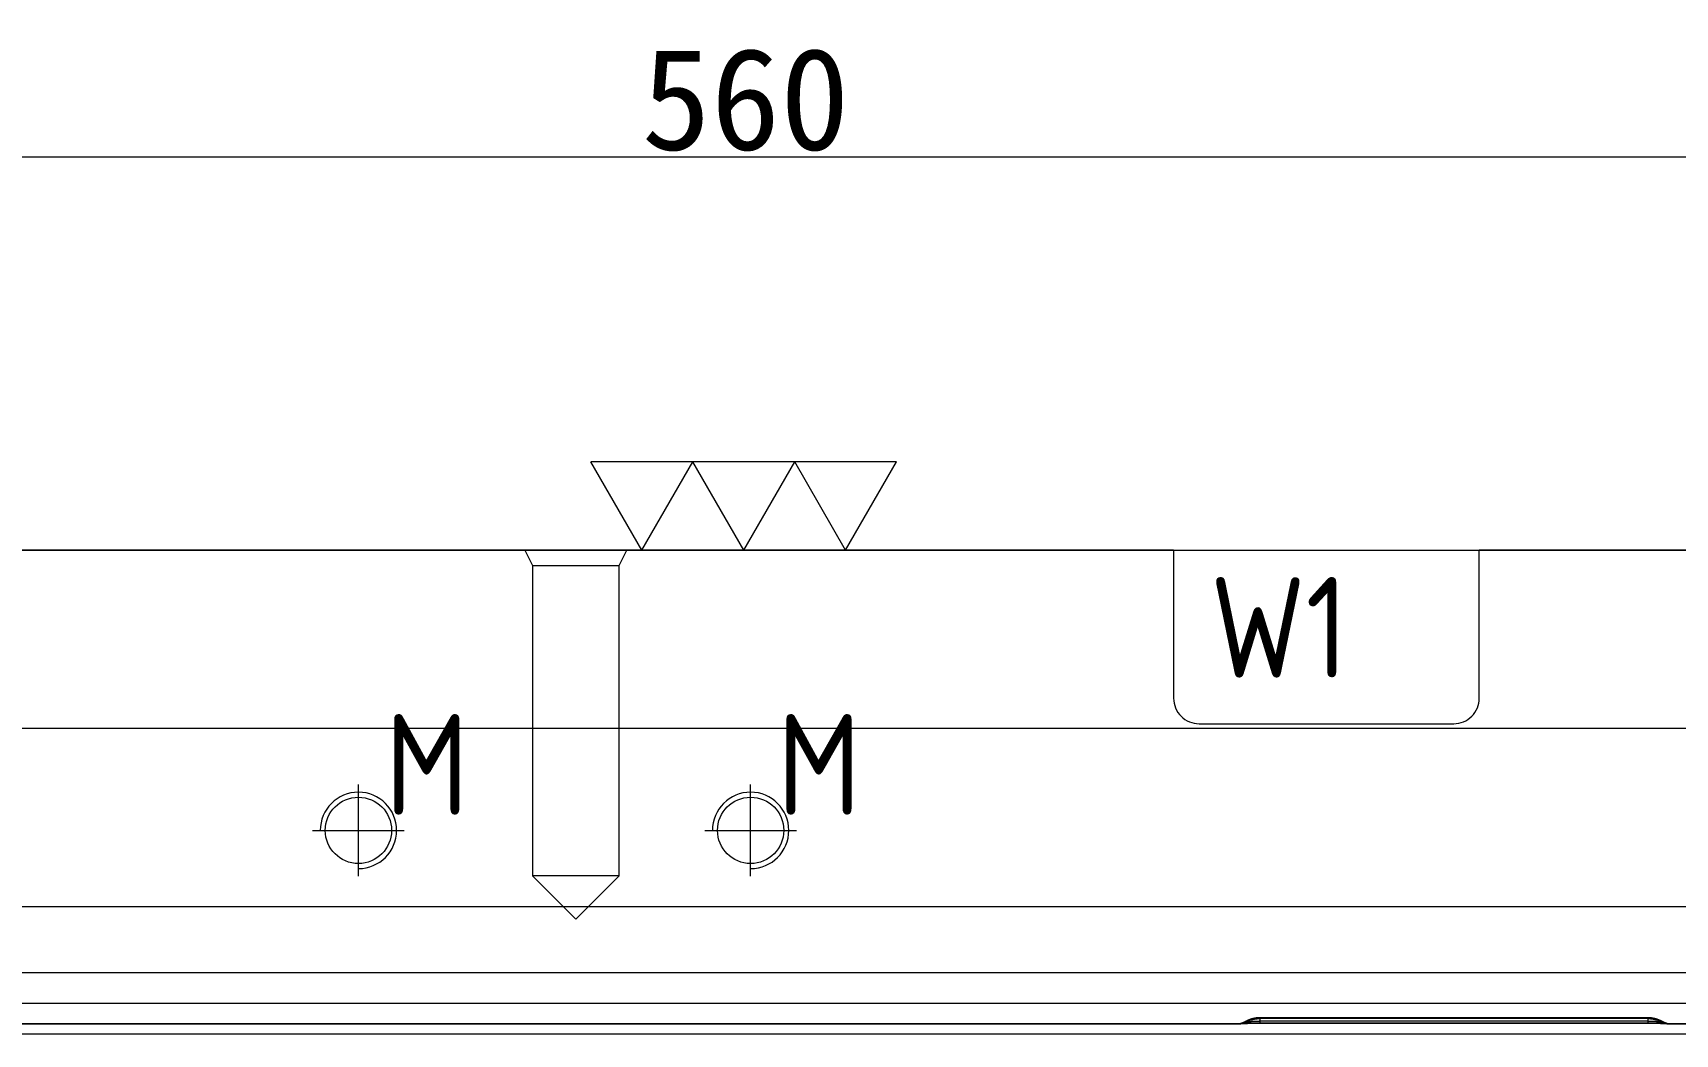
# Model space of a CAD drawing. Header units: millimetres. Extents: x 17443 to 18207, y 60521 to 60973.
# Drawn here: x 17696.7 to 17825.6, y 60863.7 to 60942.3 of the extents above; entities that cross this region are included whole.
import ezdxf

# ---------------------------------------------------------------- set-up
doc = ezdxf.new("R2010")
doc.units = ezdxf.units.MM
doc.linetypes.add('CENTER', pattern=[0])
doc.linetypes.add('DASHED', pattern=[0])
doc.layers.add('dim', color=4, linetype='Continuous')
doc.layers.add('PUNCH', color=2, linetype='Continuous')
doc.styles.add('_PUG_ERP', font='txt')
doc.styles.add('gbenor', font='gbenor.shx', dxfattribs={"bigfont": 'gbcbig'})
doc.dimstyles.new('_PUG_ERP', dxfattribs={"dimtxt": 8, "dimasz": 1.5, "dimexe": 0.5, "dimexo": 0.5, "dimgap": 0.5, "dimtad": 1, "dimtxsty": '_PUG_ERP', "dimblk": 'CLOSEDBLANK', "dimcen": 0, "dimclrd": 4, "dimclre": 4, "dimclrt": 3, "dimazin": 3, "dimtfac": 1, "dimtmove": 0, "dimatfit": 3, "dimldrblk": 'CLOSEDBLANK', "dimlwd": 9, "dimlwe": 9})

# ---------------------------------------------------------------- blocks, each defined once
blk = doc.blocks.new('*D1266')
at = {"layer": 'Defpoints', "color": 0}
for p in [(17472.64, 60932.53), (17472.64, 60901.66), (18032.64, 60901.66)]:
    blk.add_point(p, dxfattribs=at)
at = {"layer": 'dim', "color": 4, "lineweight": 9}
for p, q in [((17472.64, 60902.16), (17472.64, 60933.03)), ((18031.14, 60932.53), (17474.14, 60932.53)), ((18032.64, 60902.16), (18032.64, 60933.03))]:
    blk.add_line(p, q, dxfattribs=at)
at = {"layer": 'dim', "color": 3, "lineweight": 18, "insert": (17752.64, 60937.03), "char_height": 8, "attachment_point": 5, "style": '_PUG_ERP'}
blk.add_mtext('560', dxfattribs=at)
blk = doc.blocks.new('_ClosedBlank')

msp = doc.modelspace()

# ---------------------------------------------------------------- linework, layer by layer
at = {"layer": 'dim', "color": 20, "linetype": 'Continuous', "lineweight": 18}
for p, q in [((17744.5, 60901.66), (17740.5, 60908.588)), ((17764.5, 60908.588), (17740.5, 60908.588)), ((17744.5, 60901.66), (17748.5, 60908.588)), ((17752.5, 60901.66), (17748.5, 60908.588)), ((17752.5, 60901.66), (17756.5, 60908.588)), ((17760.5, 60901.66), (17756.5, 60908.588)), ((17760.5, 60901.66), (17764.5, 60908.588))]:
    msp.add_line(p, q, dxfattribs=at)
at = {"layer": 'dim', "color": 252, "lineweight": 18}
msp.add_lwpolyline([(17472.641, 60863.66), (17472.641, 60901.66), (18032.641, 60901.66), (18032.641, 60863.66)], close=True, dxfattribs=at)
at = {"layer": 'PUNCH', "color": 151, "linetype": 'Continuous', "lineweight": 18}
for p, q in [((17786.26, 60901.66), (17510.26, 60901.66)), ((17977.26, 60901.66), (17810.26, 60901.66)), ((17477.641, 60866.098), (18027.36, 60866.098)), ((17611.013, 60864.479), (17791.516, 60864.479)), ((17791.514, 60864.479), (17791.518, 60864.479)), ((17793.036, 60864.523), (17823.504, 60864.523)), ((17825, 60864.482), (17825, 60864.482)), ((17825.022, 60864.479), (17825.025, 60864.479)), ((17825.023, 60864.479), (17992.293, 60864.479))]:
    msp.add_line(p, q, dxfattribs=at)
at = {"layer": 'PUNCH', "color": 5, "linetype": 'DASHED', "lineweight": 13, "ltscale": 0.518009}
for p, q in [((17735.31, 60901.66), (17735.907, 60900.466)), ((17742.713, 60900.466), (17743.31, 60901.66)), ((17735.907, 60900.466), (17735.907, 60876.08)), ((17735.907, 60900.466), (17739.31, 60900.466)), ((17739.31, 60900.466), (17742.713, 60900.466)), ((17742.713, 60876.08), (17742.713, 60900.466)), ((17735.907, 60876.08), (17739.31, 60872.677)), ((17742.713, 60876.08), (17735.907, 60876.08)), ((17739.31, 60872.677), (17742.713, 60876.08))]:
    msp.add_line(p, q, dxfattribs=at)
at = {"layer": 'PUNCH', "color": 2, "linetype": 'DASHED', "lineweight": 13, "ltscale": 0.518009}
for p, q in [((18027.36, 60887.66), (17477.641, 60887.66)), ((18027.36, 60873.66), (17477.641, 60873.66))]:
    msp.add_line(p, q, dxfattribs=at)
at = {"layer": 'PUNCH', "color": 1, "linetype": 'CENTER', "lineweight": 18, "ltscale": 0.518009}
for p, q in [((17722.241, 60876.06), (17722.241, 60883.26)), ((17753.041, 60876.06), (17753.041, 60883.26)), ((17718.641, 60879.66), (17725.841, 60879.66)), ((17749.441, 60879.66), (17756.641, 60879.66))]:
    msp.add_line(p, q, dxfattribs=at)
at = {"layer": 'PUNCH', "color": 155, "linetype": 'DASHED', "lineweight": 13, "ltscale": 0.518009}
for p, q in [((18027.36, 60868.479), (17477.641, 60868.479)), ((17793.026, 60864.945), (17793.026, 60864.883)), ((17793.031, 60864.945), (17823.494, 60864.945)), ((17793.036, 60864.947), (17793.036, 60864.945)), ((17793.036, 60864.947), (17793.036, 60864.693)), ((17791.886, 60864.643), (17791.886, 60864.617)), ((17793.036, 60864.693), (17823.504, 60864.693)), ((17793.036, 60864.693), (17793.036, 60864.523)), ((17823.504, 60864.693), (17823.504, 60864.523)), ((17824.634, 60864.617), (17824.634, 60864.644))]:
    msp.add_line(p, q, dxfattribs=at)
at = {"layer": 'PUNCH', "color": 151, "linetype": 'DASHED', "lineweight": 13, "ltscale": 0.518009}
for p, q in [((17823.504, 60864.947), (17793.036, 60864.947)), ((17793.036, 60864.947), (17793.036, 60864.947)), ((17823.494, 60864.883), (17793.026, 60864.883))]:
    msp.add_line(p, q, dxfattribs=at)
at = {"layer": 'PUNCH', "color": 155, "linetype": 'Continuous', "lineweight": 18}
for p, q in [((17611.015, 60864.485), (17791.515, 60864.485)), ((17793.036, 60864.524), (17793.036, 60864.523)), ((17823.504, 60864.524), (17793.036, 60864.524)), ((17823.504, 60864.524), (17823.504, 60864.523)), ((17825.025, 60864.485), (17992.304, 60864.485))]:
    msp.add_line(p, q, dxfattribs=at)
at = {"layer": 'PUNCH', "color": 1, "lineweight": 18}
msp.add_lwpolyline([(17786.26, 60901.66), (17786.26, 60890.038, 0.4142136), (17788.26, 60888.038), (17808.26, 60888.038, 0.4142136), (17810.26, 60890.038), (17810.26, 60901.66)], format="xyb", dxfattribs=at)
at = {"layer": 'PUNCH', "color": 155, "linetype": 'DASHED', "lineweight": 13, "ltscale": 0.518009}
for points in [[(17791.892, 60864.641), (17791.912, 60864.652), (17791.933, 60864.664), (17791.954, 60864.675), (17791.975, 60864.686), (17791.997, 60864.697), (17792.018, 60864.708), (17792.039, 60864.718), (17792.061, 60864.729), (17792.083, 60864.739), (17792.104, 60864.748), (17792.126, 60864.758), (17792.148, 60864.767), (17792.17, 60864.776), (17792.192, 60864.785), (17792.215, 60864.794), (17792.237, 60864.802), (17792.259, 60864.81), (17792.282, 60864.818), (17792.304, 60864.826), (17792.327, 60864.833), (17792.35, 60864.84), (17792.373, 60864.847), (17792.396, 60864.854), (17792.418, 60864.861), (17792.441, 60864.867), (17792.465, 60864.873), (17792.488, 60864.879), (17792.511, 60864.884), (17792.534, 60864.89), (17792.557, 60864.895), (17792.581, 60864.9), (17792.604, 60864.904), (17792.628, 60864.909), (17792.651, 60864.913), (17792.675, 60864.917), (17792.698, 60864.92), (17792.722, 60864.924), (17792.745, 60864.927), (17792.769, 60864.93), (17792.793, 60864.932), (17792.817, 60864.935), (17792.84, 60864.937), (17792.864, 60864.939), (17792.888, 60864.94), (17792.912, 60864.942), (17792.936, 60864.943), (17792.959, 60864.944), (17792.983, 60864.944), (17793.007, 60864.945), (17793.031, 60864.945)], [(17823.494, 60864.945), (17823.518, 60864.945), (17823.542, 60864.945), (17823.566, 60864.944), (17823.59, 60864.943), (17823.614, 60864.942), (17823.637, 60864.941), (17823.661, 60864.939), (17823.685, 60864.937), (17823.709, 60864.935), (17823.733, 60864.933), (17823.757, 60864.93), (17823.78, 60864.927), (17823.804, 60864.924), (17823.828, 60864.921), (17823.851, 60864.917), (17823.875, 60864.913), (17823.899, 60864.909), (17823.922, 60864.905), (17823.946, 60864.9), (17823.969, 60864.896), (17823.993, 60864.89), (17824.016, 60864.885), (17824.039, 60864.88), (17824.063, 60864.874), (17824.086, 60864.868), (17824.109, 60864.862), (17824.132, 60864.855), (17824.154, 60864.848), (17824.177, 60864.842), (17824.2, 60864.834), (17824.222, 60864.827), (17824.245, 60864.819), (17824.267, 60864.812), (17824.289, 60864.804), (17824.312, 60864.795), (17824.334, 60864.787), (17824.356, 60864.778), (17824.378, 60864.769), (17824.4, 60864.76), (17824.421, 60864.75), (17824.443, 60864.741), (17824.465, 60864.731), (17824.486, 60864.721), (17824.508, 60864.71), (17824.529, 60864.7), (17824.55, 60864.689), (17824.571, 60864.678), (17824.592, 60864.667), (17824.613, 60864.655), (17824.634, 60864.644)], [(17791.541, 60864.495), (17791.549, 60864.497), (17791.556, 60864.499), (17791.564, 60864.501), (17791.572, 60864.503), (17791.58, 60864.505), (17791.587, 60864.507), (17791.595, 60864.509), (17791.603, 60864.511), (17791.611, 60864.513), (17791.618, 60864.515), (17791.626, 60864.517), (17791.634, 60864.519), (17791.642, 60864.522), (17791.649, 60864.524), (17791.657, 60864.526), (17791.665, 60864.528), (17791.672, 60864.531), (17791.68, 60864.533), (17791.687, 60864.536), (17791.695, 60864.538), (17791.703, 60864.54), (17791.71, 60864.543), (17791.718, 60864.545), (17791.725, 60864.548), (17791.733, 60864.55), (17791.74, 60864.553), (17791.748, 60864.556), (17791.755, 60864.558), (17791.763, 60864.561), (17791.77, 60864.563), (17791.778, 60864.566), (17791.785, 60864.569), (17791.793, 60864.572), (17791.8, 60864.574), (17791.808, 60864.577), (17791.815, 60864.58), (17791.823, 60864.583), (17791.83, 60864.586), (17791.837, 60864.589), (17791.845, 60864.592), (17791.852, 60864.595), (17791.86, 60864.598), (17791.867, 60864.601), (17791.874, 60864.604), (17791.882, 60864.607), (17791.889, 60864.61), (17791.896, 60864.613), (17791.903, 60864.616), (17791.911, 60864.619), (17791.918, 60864.623)], [(17791.918, 60864.623), (17791.931, 60864.625), (17791.945, 60864.627), (17791.96, 60864.629), (17791.975, 60864.631), (17791.991, 60864.633), (17792.008, 60864.635), (17792.025, 60864.637), (17792.042, 60864.639), (17792.061, 60864.641), (17792.079, 60864.643), (17792.099, 60864.645), (17792.118, 60864.647), (17792.138, 60864.649), (17792.159, 60864.651), (17792.18, 60864.653), (17792.201, 60864.655), (17792.222, 60864.657), (17792.244, 60864.659), (17792.266, 60864.661), (17792.289, 60864.663), (17792.312, 60864.664), (17792.335, 60864.666), (17792.358, 60864.668), (17792.382, 60864.67), (17792.405, 60864.671), (17792.429, 60864.673), (17792.454, 60864.674), (17792.478, 60864.676), (17792.502, 60864.677), (17792.527, 60864.679), (17792.551, 60864.68), (17792.576, 60864.681), (17792.601, 60864.682), (17792.625, 60864.683), (17792.65, 60864.685), (17792.676, 60864.686), (17792.701, 60864.686), (17792.726, 60864.687), (17792.751, 60864.688), (17792.777, 60864.689), (17792.802, 60864.69), (17792.828, 60864.69), (17792.854, 60864.691), (17792.88, 60864.691), (17792.906, 60864.692), (17792.932, 60864.692), (17792.958, 60864.692), (17792.984, 60864.692), (17793.01, 60864.693), (17793.036, 60864.693)], [(17823.504, 60864.693), (17823.528, 60864.692), (17823.552, 60864.692), (17823.577, 60864.692), (17823.601, 60864.692), (17823.625, 60864.692), (17823.649, 60864.691), (17823.673, 60864.691), (17823.697, 60864.69), (17823.721, 60864.69), (17823.745, 60864.689), (17823.769, 60864.688), (17823.792, 60864.687), (17823.816, 60864.687), (17823.84, 60864.686), (17823.863, 60864.685), (17823.887, 60864.684), (17823.91, 60864.683), (17823.934, 60864.682), (17823.957, 60864.68), (17823.98, 60864.679), (17824.004, 60864.678), (17824.027, 60864.677), (17824.05, 60864.675), (17824.073, 60864.674), (17824.096, 60864.672), (17824.118, 60864.671), (17824.141, 60864.669), (17824.163, 60864.668), (17824.185, 60864.666), (17824.207, 60864.664), (17824.229, 60864.662), (17824.25, 60864.661), (17824.272, 60864.659), (17824.293, 60864.657), (17824.313, 60864.655), (17824.334, 60864.653), (17824.354, 60864.651), (17824.374, 60864.649), (17824.394, 60864.647), (17824.413, 60864.645), (17824.432, 60864.643), (17824.451, 60864.641), (17824.469, 60864.638), (17824.487, 60864.636), (17824.505, 60864.634), (17824.522, 60864.631), (17824.539, 60864.628), (17824.555, 60864.626), (17824.572, 60864.623), (17824.589, 60864.619)], [(17824.618, 60864.625), (17824.625, 60864.62), (17824.632, 60864.615), (17824.639, 60864.611), (17824.646, 60864.606), (17824.653, 60864.602), (17824.66, 60864.597), (17824.667, 60864.593), (17824.674, 60864.589), (17824.682, 60864.585), (17824.689, 60864.581), (17824.696, 60864.577), (17824.703, 60864.573), (17824.711, 60864.569), (17824.718, 60864.565), (17824.726, 60864.561), (17824.733, 60864.558), (17824.74, 60864.554), (17824.748, 60864.551), (17824.755, 60864.547), (17824.763, 60864.544), (17824.771, 60864.541), (17824.778, 60864.537), (17824.786, 60864.534), (17824.793, 60864.531), (17824.801, 60864.528), (17824.809, 60864.526), (17824.817, 60864.523), (17824.824, 60864.52), (17824.832, 60864.517), (17824.84, 60864.515), (17824.848, 60864.513), (17824.856, 60864.51), (17824.864, 60864.508), (17824.871, 60864.506), (17824.879, 60864.504), (17824.887, 60864.501), (17824.895, 60864.5), (17824.903, 60864.498), (17824.911, 60864.496), (17824.919, 60864.494), (17824.927, 60864.493), (17824.935, 60864.491), (17824.943, 60864.49), (17824.951, 60864.488), (17824.959, 60864.487), (17824.967, 60864.486), (17824.976, 60864.484), (17824.984, 60864.483), (17824.992, 60864.482), (17825, 60864.482)], [(17824.999, 60864.495), (17824.991, 60864.497), (17824.983, 60864.499), (17824.974, 60864.501), (17824.966, 60864.503), (17824.958, 60864.505), (17824.95, 60864.507), (17824.942, 60864.509), (17824.934, 60864.512), (17824.926, 60864.514), (17824.918, 60864.516), (17824.91, 60864.518), (17824.902, 60864.52), (17824.895, 60864.523), (17824.887, 60864.525), (17824.879, 60864.527), (17824.871, 60864.53), (17824.863, 60864.532), (17824.855, 60864.534), (17824.848, 60864.537), (17824.84, 60864.539), (17824.832, 60864.542), (17824.825, 60864.544), (17824.817, 60864.547), (17824.809, 60864.549), (17824.802, 60864.552), (17824.794, 60864.555), (17824.787, 60864.557), (17824.779, 60864.56), (17824.771, 60864.563), (17824.764, 60864.565), (17824.757, 60864.568), (17824.749, 60864.571), (17824.742, 60864.574), (17824.734, 60864.576), (17824.727, 60864.579), (17824.72, 60864.582), (17824.712, 60864.585), (17824.705, 60864.588), (17824.698, 60864.59), (17824.691, 60864.593), (17824.684, 60864.596), (17824.676, 60864.599), (17824.669, 60864.602), (17824.662, 60864.605), (17824.655, 60864.608), (17824.648, 60864.611), (17824.641, 60864.614), (17824.634, 60864.617), (17824.627, 60864.62), (17824.62, 60864.623)]]:
    msp.add_lwpolyline(points, dxfattribs=at)
at = {"layer": 'PUNCH', "color": 151, "linetype": 'DASHED', "lineweight": 13, "ltscale": 0.518009}
for points in [[(17793.026, 60864.947), (17793.002, 60864.947), (17792.979, 60864.946), (17792.955, 60864.946), (17792.931, 60864.945), (17792.908, 60864.944), (17792.884, 60864.942), (17792.86, 60864.94), (17792.837, 60864.938), (17792.813, 60864.936), (17792.79, 60864.934), (17792.766, 60864.931), (17792.743, 60864.928), (17792.719, 60864.925), (17792.696, 60864.922), (17792.673, 60864.918), (17792.649, 60864.914), (17792.626, 60864.91), (17792.603, 60864.906), (17792.58, 60864.901), (17792.556, 60864.897), (17792.533, 60864.892), (17792.51, 60864.886), (17792.487, 60864.881), (17792.464, 60864.875), (17792.442, 60864.869), (17792.419, 60864.863), (17792.396, 60864.856), (17792.373, 60864.85), (17792.351, 60864.843), (17792.328, 60864.836), (17792.306, 60864.828), (17792.283, 60864.821), (17792.261, 60864.813), (17792.239, 60864.805), (17792.217, 60864.796), (17792.195, 60864.788), (17792.173, 60864.779), (17792.151, 60864.77), (17792.129, 60864.761), (17792.107, 60864.751), (17792.086, 60864.742), (17792.064, 60864.732), (17792.043, 60864.722), (17792.022, 60864.711), (17792, 60864.701), (17791.979, 60864.69), (17791.958, 60864.679), (17791.938, 60864.668), (17791.917, 60864.657), (17791.896, 60864.645)], [(17824.635, 60864.645), (17824.614, 60864.657), (17824.593, 60864.668), (17824.573, 60864.679), (17824.552, 60864.69), (17824.531, 60864.701), (17824.509, 60864.711), (17824.488, 60864.722), (17824.467, 60864.732), (17824.445, 60864.742), (17824.424, 60864.751), (17824.402, 60864.761), (17824.38, 60864.77), (17824.358, 60864.779), (17824.336, 60864.788), (17824.314, 60864.796), (17824.292, 60864.805), (17824.27, 60864.813), (17824.247, 60864.82), (17824.225, 60864.828), (17824.202, 60864.836), (17824.18, 60864.843), (17824.157, 60864.85), (17824.134, 60864.856), (17824.112, 60864.863), (17824.089, 60864.869), (17824.066, 60864.875), (17824.043, 60864.881), (17824.02, 60864.886), (17823.997, 60864.892), (17823.974, 60864.897), (17823.951, 60864.901), (17823.927, 60864.906), (17823.904, 60864.91), (17823.881, 60864.914), (17823.857, 60864.918), (17823.834, 60864.922), (17823.811, 60864.925), (17823.787, 60864.928), (17823.764, 60864.931), (17823.74, 60864.934), (17823.716, 60864.936), (17823.693, 60864.939), (17823.669, 60864.94), (17823.646, 60864.942), (17823.622, 60864.944), (17823.598, 60864.945), (17823.575, 60864.946), (17823.551, 60864.946), (17823.527, 60864.947), (17823.504, 60864.947)], [(17823.504, 60864.947), (17823.504, 60864.947), (17823.504, 60864.947), (17823.504, 60864.946), (17823.504, 60864.945), (17823.504, 60864.944), (17823.504, 60864.943), (17823.504, 60864.942), (17823.504, 60864.94), (17823.504, 60864.939), (17823.504, 60864.937), (17823.504, 60864.934), (17823.504, 60864.932), (17823.504, 60864.929), (17823.504, 60864.927), (17823.504, 60864.923), (17823.504, 60864.92), (17823.504, 60864.917), (17823.504, 60864.913), (17823.504, 60864.909), (17823.504, 60864.905), (17823.504, 60864.901), (17823.504, 60864.897), (17823.504, 60864.892), (17823.504, 60864.887), (17823.504, 60864.882), (17823.504, 60864.877), (17823.504, 60864.871), (17823.504, 60864.866), (17823.504, 60864.86), (17823.504, 60864.854), (17823.504, 60864.847), (17823.504, 60864.841), (17823.504, 60864.834), (17823.504, 60864.827), (17823.504, 60864.82), (17823.504, 60864.813), (17823.504, 60864.806), (17823.504, 60864.798), (17823.504, 60864.79), (17823.504, 60864.782), (17823.504, 60864.774), (17823.504, 60864.766), (17823.504, 60864.757), (17823.504, 60864.749), (17823.504, 60864.74), (17823.504, 60864.731), (17823.504, 60864.721), (17823.504, 60864.712), (17823.504, 60864.702), (17823.504, 60864.693)], [(17791.518, 60864.479), (17791.518, 60864.479), (17791.518, 60864.479), (17791.519, 60864.479), (17791.519, 60864.48), (17791.52, 60864.48), (17791.52, 60864.48), (17791.52, 60864.48), (17791.521, 60864.48), (17791.521, 60864.48), (17791.522, 60864.48), (17791.522, 60864.48), (17791.522, 60864.481), (17791.523, 60864.481), (17791.523, 60864.481), (17791.524, 60864.481), (17791.524, 60864.481), (17791.525, 60864.482), (17791.525, 60864.482), (17791.526, 60864.482), (17791.526, 60864.482), (17791.526, 60864.483), (17791.527, 60864.483), (17791.527, 60864.483), (17791.528, 60864.484), (17791.528, 60864.484), (17791.529, 60864.484), (17791.529, 60864.484), (17791.53, 60864.485), (17791.53, 60864.485), (17791.531, 60864.486), (17791.531, 60864.486), (17791.532, 60864.486), (17791.532, 60864.487), (17791.533, 60864.487), (17791.533, 60864.488), (17791.534, 60864.488), (17791.534, 60864.489), (17791.535, 60864.489), (17791.535, 60864.489), (17791.536, 60864.49), (17791.536, 60864.49), (17791.537, 60864.491), (17791.537, 60864.491), (17791.538, 60864.492), (17791.538, 60864.493), (17791.539, 60864.493), (17791.539, 60864.494), (17791.54, 60864.494), (17791.54, 60864.495), (17791.541, 60864.495)], [(17791.541, 60864.495), (17791.541, 60864.496), (17791.541, 60864.496), (17791.542, 60864.496), (17791.542, 60864.497), (17791.543, 60864.497), (17791.543, 60864.497), (17791.544, 60864.498), (17791.544, 60864.498), (17791.545, 60864.499), (17791.546, 60864.499), (17791.547, 60864.499), (17791.547, 60864.5), (17791.548, 60864.5), (17791.549, 60864.5), (17791.55, 60864.501), (17791.551, 60864.501), (17791.552, 60864.501), (17791.553, 60864.502), (17791.554, 60864.502), (17791.555, 60864.503), (17791.556, 60864.503), (17791.557, 60864.503), (17791.559, 60864.504), (17791.56, 60864.504), (17791.561, 60864.504), (17791.562, 60864.505), (17791.564, 60864.505), (17791.565, 60864.506), (17791.566, 60864.506), (17791.568, 60864.506), (17791.569, 60864.507), (17791.571, 60864.507), (17791.572, 60864.508), (17791.574, 60864.508), (17791.575, 60864.508), (17791.577, 60864.509), (17791.578, 60864.509), (17791.58, 60864.51), (17791.581, 60864.51), (17791.583, 60864.51), (17791.585, 60864.511), (17791.586, 60864.511), (17791.588, 60864.512), (17791.59, 60864.512), (17791.592, 60864.513), (17791.593, 60864.513), (17791.595, 60864.513), (17791.597, 60864.514), (17791.599, 60864.514), (17791.601, 60864.515)], [(17791.896, 60864.645), (17791.89, 60864.642), (17791.884, 60864.638), (17791.877, 60864.635), (17791.871, 60864.631), (17791.865, 60864.628), (17791.859, 60864.624), (17791.852, 60864.621), (17791.846, 60864.618), (17791.839, 60864.614), (17791.833, 60864.611), (17791.827, 60864.608), (17791.82, 60864.605), (17791.814, 60864.601), (17791.807, 60864.598), (17791.801, 60864.595), (17791.794, 60864.592), (17791.788, 60864.589), (17791.781, 60864.586), (17791.775, 60864.583), (17791.768, 60864.58), (17791.762, 60864.577), (17791.755, 60864.574), (17791.749, 60864.571), (17791.742, 60864.568), (17791.735, 60864.566), (17791.729, 60864.563), (17791.722, 60864.56), (17791.715, 60864.557), (17791.709, 60864.555), (17791.702, 60864.552), (17791.695, 60864.549), (17791.689, 60864.547), (17791.682, 60864.544), (17791.675, 60864.542), (17791.668, 60864.539), (17791.662, 60864.537), (17791.655, 60864.534), (17791.648, 60864.532), (17791.641, 60864.53), (17791.635, 60864.527), (17791.628, 60864.525), (17791.621, 60864.523), (17791.614, 60864.521), (17791.607, 60864.518), (17791.6, 60864.516), (17791.594, 60864.514), (17791.587, 60864.512), (17791.58, 60864.51), (17791.573, 60864.508), (17791.566, 60864.506)], [(17791.886, 60864.617), (17791.88, 60864.614), (17791.874, 60864.611), (17791.868, 60864.609), (17791.863, 60864.606), (17791.857, 60864.604), (17791.851, 60864.601), (17791.846, 60864.599), (17791.84, 60864.596), (17791.834, 60864.594), (17791.828, 60864.591), (17791.823, 60864.589), (17791.817, 60864.586), (17791.811, 60864.584), (17791.805, 60864.582), (17791.8, 60864.579), (17791.794, 60864.577), (17791.788, 60864.575), (17791.782, 60864.573), (17791.776, 60864.57), (17791.771, 60864.568), (17791.765, 60864.566), (17791.759, 60864.564), (17791.753, 60864.562), (17791.747, 60864.56), (17791.741, 60864.558), (17791.736, 60864.556), (17791.73, 60864.554), (17791.724, 60864.552), (17791.718, 60864.55), (17791.712, 60864.548), (17791.706, 60864.546), (17791.7, 60864.544), (17791.694, 60864.542), (17791.689, 60864.54), (17791.683, 60864.539), (17791.677, 60864.537), (17791.671, 60864.535), (17791.665, 60864.534), (17791.659, 60864.532), (17791.653, 60864.53), (17791.647, 60864.529), (17791.641, 60864.527), (17791.635, 60864.525), (17791.629, 60864.524), (17791.623, 60864.522), (17791.617, 60864.521), (17791.611, 60864.519), (17791.605, 60864.518), (17791.599, 60864.517), (17791.593, 60864.515)], [(17791.886, 60864.617), (17791.9, 60864.624), (17791.914, 60864.63), (17791.929, 60864.637), (17791.944, 60864.644), (17791.959, 60864.651), (17791.975, 60864.658), (17791.991, 60864.665), (17792.008, 60864.672), (17792.025, 60864.679), (17792.042, 60864.687), (17792.06, 60864.694), (17792.078, 60864.701), (17792.097, 60864.708), (17792.116, 60864.716), (17792.136, 60864.723), (17792.156, 60864.73), (17792.176, 60864.737), (17792.197, 60864.745), (17792.218, 60864.752), (17792.24, 60864.759), (17792.261, 60864.766), (17792.283, 60864.772), (17792.306, 60864.779), (17792.329, 60864.786), (17792.352, 60864.792), (17792.376, 60864.798), (17792.4, 60864.805), (17792.424, 60864.811), (17792.449, 60864.816), (17792.474, 60864.822), (17792.499, 60864.828), (17792.525, 60864.833), (17792.552, 60864.838), (17792.578, 60864.843), (17792.605, 60864.848), (17792.632, 60864.852), (17792.659, 60864.856), (17792.686, 60864.86), (17792.713, 60864.863), (17792.741, 60864.867), (17792.768, 60864.87), (17792.796, 60864.872), (17792.824, 60864.875), (17792.853, 60864.877), (17792.881, 60864.879), (17792.91, 60864.88), (17792.939, 60864.881), (17792.968, 60864.882), (17792.997, 60864.882), (17793.026, 60864.883)], [(17823.494, 60864.883), (17823.523, 60864.882), (17823.552, 60864.882), (17823.58, 60864.881), (17823.609, 60864.88), (17823.637, 60864.879), (17823.666, 60864.877), (17823.694, 60864.875), (17823.722, 60864.872), (17823.75, 60864.87), (17823.778, 60864.867), (17823.805, 60864.864), (17823.833, 60864.86), (17823.86, 60864.856), (17823.887, 60864.852), (17823.914, 60864.848), (17823.941, 60864.843), (17823.968, 60864.838), (17823.994, 60864.833), (17824.019, 60864.828), (17824.045, 60864.822), (17824.07, 60864.817), (17824.094, 60864.811), (17824.119, 60864.805), (17824.143, 60864.799), (17824.166, 60864.792), (17824.19, 60864.786), (17824.213, 60864.779), (17824.235, 60864.773), (17824.258, 60864.766), (17824.28, 60864.759), (17824.301, 60864.752), (17824.322, 60864.745), (17824.343, 60864.737), (17824.363, 60864.73), (17824.383, 60864.723), (17824.403, 60864.716), (17824.422, 60864.709), (17824.44, 60864.701), (17824.459, 60864.694), (17824.477, 60864.687), (17824.494, 60864.68), (17824.511, 60864.672), (17824.528, 60864.665), (17824.544, 60864.658), (17824.56, 60864.651), (17824.576, 60864.644), (17824.591, 60864.637), (17824.606, 60864.63), (17824.62, 60864.624), (17824.634, 60864.617)], [(17824.589, 60864.619), (17824.59, 60864.619), (17824.59, 60864.619), (17824.591, 60864.619), (17824.592, 60864.619), (17824.593, 60864.619), (17824.593, 60864.619), (17824.594, 60864.619), (17824.595, 60864.62), (17824.595, 60864.62), (17824.596, 60864.62), (17824.597, 60864.62), (17824.598, 60864.62), (17824.598, 60864.62), (17824.599, 60864.62), (17824.6, 60864.62), (17824.6, 60864.62), (17824.601, 60864.62), (17824.602, 60864.62), (17824.602, 60864.62), (17824.603, 60864.62), (17824.604, 60864.62), (17824.604, 60864.621), (17824.605, 60864.621), (17824.606, 60864.621), (17824.606, 60864.621), (17824.607, 60864.621), (17824.608, 60864.621), (17824.608, 60864.621), (17824.609, 60864.621), (17824.61, 60864.621), (17824.61, 60864.621), (17824.611, 60864.621), (17824.612, 60864.621), (17824.612, 60864.621), (17824.613, 60864.621), (17824.613, 60864.622), (17824.614, 60864.622), (17824.615, 60864.622), (17824.615, 60864.622), (17824.616, 60864.622), (17824.616, 60864.622), (17824.617, 60864.622), (17824.618, 60864.622), (17824.618, 60864.622), (17824.619, 60864.622), (17824.619, 60864.622), (17824.62, 60864.622), (17824.62, 60864.622), (17824.621, 60864.623), (17824.622, 60864.623)], [(17824.633, 60864.646), (17824.633, 60864.646), (17824.633, 60864.646), (17824.633, 60864.646), (17824.632, 60864.646), (17824.632, 60864.646), (17824.632, 60864.646), (17824.632, 60864.646), (17824.632, 60864.646), (17824.632, 60864.646), (17824.631, 60864.646), (17824.631, 60864.646), (17824.631, 60864.645), (17824.631, 60864.645), (17824.63, 60864.645), (17824.63, 60864.645), (17824.63, 60864.645), (17824.63, 60864.644), (17824.629, 60864.644), (17824.629, 60864.644), (17824.629, 60864.644), (17824.628, 60864.643), (17824.628, 60864.643), (17824.628, 60864.643), (17824.627, 60864.642), (17824.627, 60864.642), (17824.626, 60864.641), (17824.626, 60864.641), (17824.626, 60864.641), (17824.625, 60864.64), (17824.625, 60864.64), (17824.625, 60864.639), (17824.624, 60864.638), (17824.624, 60864.638), (17824.623, 60864.637), (17824.623, 60864.637), (17824.623, 60864.636), (17824.623, 60864.635), (17824.622, 60864.634), (17824.622, 60864.634), (17824.622, 60864.633), (17824.622, 60864.632), (17824.622, 60864.631), (17824.621, 60864.63), (17824.621, 60864.629), (17824.621, 60864.628), (17824.621, 60864.627), (17824.621, 60864.626), (17824.62, 60864.625), (17824.62, 60864.624), (17824.618, 60864.624)], [(17824.974, 60864.506), (17824.966, 60864.508), (17824.959, 60864.51), (17824.952, 60864.512), (17824.945, 60864.514), (17824.938, 60864.517), (17824.931, 60864.519), (17824.924, 60864.521), (17824.917, 60864.524), (17824.91, 60864.526), (17824.902, 60864.528), (17824.895, 60864.531), (17824.888, 60864.533), (17824.881, 60864.536), (17824.874, 60864.538), (17824.867, 60864.541), (17824.86, 60864.543), (17824.853, 60864.546), (17824.846, 60864.549), (17824.84, 60864.551), (17824.833, 60864.554), (17824.826, 60864.557), (17824.819, 60864.56), (17824.812, 60864.562), (17824.805, 60864.565), (17824.798, 60864.568), (17824.791, 60864.571), (17824.784, 60864.574), (17824.778, 60864.577), (17824.771, 60864.58), (17824.764, 60864.583), (17824.757, 60864.586), (17824.751, 60864.59), (17824.744, 60864.593), (17824.737, 60864.596), (17824.73, 60864.599), (17824.724, 60864.602), (17824.717, 60864.606), (17824.71, 60864.609), (17824.704, 60864.612), (17824.697, 60864.616), (17824.69, 60864.619), (17824.684, 60864.623), (17824.677, 60864.626), (17824.671, 60864.63), (17824.664, 60864.633), (17824.658, 60864.637), (17824.651, 60864.641), (17824.645, 60864.644), (17824.638, 60864.648), (17824.632, 60864.652)], [(17824.932, 60864.514), (17824.926, 60864.515), (17824.92, 60864.517), (17824.914, 60864.518), (17824.908, 60864.52), (17824.901, 60864.521), (17824.895, 60864.523), (17824.889, 60864.524), (17824.883, 60864.526), (17824.877, 60864.527), (17824.871, 60864.529), (17824.865, 60864.531), (17824.859, 60864.532), (17824.853, 60864.534), (17824.847, 60864.536), (17824.841, 60864.538), (17824.835, 60864.539), (17824.829, 60864.541), (17824.823, 60864.543), (17824.817, 60864.545), (17824.811, 60864.547), (17824.805, 60864.549), (17824.799, 60864.551), (17824.793, 60864.553), (17824.787, 60864.555), (17824.781, 60864.557), (17824.775, 60864.559), (17824.769, 60864.561), (17824.763, 60864.563), (17824.757, 60864.565), (17824.751, 60864.567), (17824.745, 60864.57), (17824.739, 60864.572), (17824.733, 60864.574), (17824.727, 60864.576), (17824.722, 60864.579), (17824.716, 60864.581), (17824.71, 60864.583), (17824.704, 60864.586), (17824.698, 60864.588), (17824.692, 60864.591), (17824.686, 60864.593), (17824.681, 60864.596), (17824.675, 60864.598), (17824.669, 60864.601), (17824.663, 60864.603), (17824.657, 60864.606), (17824.651, 60864.609), (17824.646, 60864.611), (17824.64, 60864.614), (17824.634, 60864.617)], [(17824.936, 60864.516), (17824.936, 60864.516), (17824.936, 60864.516), (17824.935, 60864.516), (17824.935, 60864.516), (17824.935, 60864.516), (17824.935, 60864.516), (17824.934, 60864.516), (17824.934, 60864.516), (17824.934, 60864.516), (17824.933, 60864.517), (17824.933, 60864.517), (17824.933, 60864.517), (17824.933, 60864.517), (17824.932, 60864.517), (17824.932, 60864.517), (17824.932, 60864.517), (17824.932, 60864.517), (17824.931, 60864.517), (17824.931, 60864.517), (17824.931, 60864.517), (17824.931, 60864.517), (17824.93, 60864.518), (17824.93, 60864.518), (17824.93, 60864.518), (17824.93, 60864.518), (17824.929, 60864.518), (17824.929, 60864.518), (17824.929, 60864.518), (17824.928, 60864.518), (17824.928, 60864.518), (17824.928, 60864.518), (17824.928, 60864.518), (17824.927, 60864.518), (17824.927, 60864.519), (17824.927, 60864.519), (17824.927, 60864.519), (17824.926, 60864.519), (17824.926, 60864.519), (17824.926, 60864.519), (17824.926, 60864.519), (17824.925, 60864.519), (17824.925, 60864.519), (17824.925, 60864.519), (17824.925, 60864.519), (17824.924, 60864.519), (17824.924, 60864.52), (17824.924, 60864.52), (17824.924, 60864.52), (17824.923, 60864.52), (17824.923, 60864.52)], [(17824.939, 60864.515), (17824.941, 60864.514), (17824.943, 60864.514), (17824.945, 60864.513), (17824.947, 60864.513), (17824.948, 60864.512), (17824.95, 60864.512), (17824.952, 60864.512), (17824.953, 60864.511), (17824.955, 60864.511), (17824.957, 60864.51), (17824.958, 60864.51), (17824.96, 60864.51), (17824.962, 60864.509), (17824.963, 60864.509), (17824.965, 60864.508), (17824.966, 60864.508), (17824.968, 60864.508), (17824.969, 60864.507), (17824.971, 60864.507), (17824.972, 60864.506), (17824.973, 60864.506), (17824.975, 60864.506), (17824.976, 60864.505), (17824.977, 60864.505), (17824.979, 60864.504), (17824.98, 60864.504), (17824.981, 60864.504), (17824.982, 60864.503), (17824.984, 60864.503), (17824.985, 60864.503), (17824.986, 60864.502), (17824.987, 60864.502), (17824.988, 60864.501), (17824.989, 60864.501), (17824.99, 60864.501), (17824.991, 60864.5), (17824.991, 60864.5), (17824.992, 60864.5), (17824.993, 60864.499), (17824.994, 60864.499), (17824.994, 60864.499), (17824.995, 60864.498), (17824.996, 60864.498), (17824.996, 60864.497), (17824.997, 60864.497), (17824.997, 60864.497), (17824.998, 60864.496), (17824.998, 60864.496), (17824.999, 60864.496), (17824.999, 60864.495)], [(17824.999, 60864.495), (17824.999, 60864.495), (17825, 60864.494), (17825, 60864.494), (17825.001, 60864.493), (17825.001, 60864.493), (17825.002, 60864.492), (17825.002, 60864.491), (17825.003, 60864.491), (17825.003, 60864.49), (17825.004, 60864.49), (17825.004, 60864.489), (17825.005, 60864.489), (17825.005, 60864.489), (17825.006, 60864.488), (17825.006, 60864.488), (17825.007, 60864.487), (17825.007, 60864.487), (17825.008, 60864.486), (17825.008, 60864.486), (17825.009, 60864.486), (17825.009, 60864.485), (17825.01, 60864.485), (17825.01, 60864.484), (17825.011, 60864.484), (17825.011, 60864.484), (17825.012, 60864.484), (17825.012, 60864.483), (17825.013, 60864.483), (17825.013, 60864.483), (17825.014, 60864.482), (17825.014, 60864.482), (17825.014, 60864.482), (17825.015, 60864.482), (17825.015, 60864.481), (17825.016, 60864.481), (17825.016, 60864.481), (17825.017, 60864.481), (17825.017, 60864.481), (17825.018, 60864.48), (17825.018, 60864.48), (17825.018, 60864.48), (17825.019, 60864.48), (17825.019, 60864.48), (17825.02, 60864.48), (17825.02, 60864.48), (17825.02, 60864.48), (17825.021, 60864.479), (17825.021, 60864.479), (17825.022, 60864.479), (17825.022, 60864.479)]]:
    msp.add_lwpolyline(points, dxfattribs=at)
at = {"layer": 'PUNCH', "color": 151, "linetype": 'Continuous', "lineweight": 18}
for points in [[(17791.515, 60864.485), (17791.514, 60864.485), (17791.514, 60864.484), (17791.514, 60864.484), (17791.514, 60864.484), (17791.514, 60864.484), (17791.514, 60864.484), (17791.513, 60864.484), (17791.513, 60864.483), (17791.513, 60864.483), (17791.513, 60864.483), (17791.513, 60864.483), (17791.513, 60864.483), (17791.513, 60864.483), (17791.513, 60864.482), (17791.513, 60864.482), (17791.512, 60864.482), (17791.512, 60864.482), (17791.512, 60864.482), (17791.512, 60864.482), (17791.512, 60864.482), (17791.512, 60864.482), (17791.512, 60864.481), (17791.512, 60864.481), (17791.512, 60864.481), (17791.512, 60864.481), (17791.512, 60864.481), (17791.512, 60864.481), (17791.512, 60864.481), (17791.512, 60864.481), (17791.512, 60864.481), (17791.512, 60864.481), (17791.512, 60864.48), (17791.512, 60864.48), (17791.512, 60864.48), (17791.512, 60864.48), (17791.512, 60864.48), (17791.513, 60864.48), (17791.513, 60864.48), (17791.513, 60864.48), (17791.513, 60864.48), (17791.513, 60864.48), (17791.513, 60864.48), (17791.513, 60864.48), (17791.513, 60864.48), (17791.513, 60864.48), (17791.514, 60864.48), (17791.514, 60864.479), (17791.514, 60864.479), (17791.514, 60864.479), (17791.514, 60864.479)], [(17791.518, 60864.479), (17791.518, 60864.479), (17791.518, 60864.479), (17791.519, 60864.479), (17791.519, 60864.479), (17791.52, 60864.48), (17791.52, 60864.48), (17791.521, 60864.48), (17791.521, 60864.48), (17791.521, 60864.48), (17791.522, 60864.48), (17791.522, 60864.48), (17791.523, 60864.48), (17791.523, 60864.48), (17791.524, 60864.48), (17791.524, 60864.48), (17791.525, 60864.48), (17791.525, 60864.48), (17791.525, 60864.48), (17791.526, 60864.48), (17791.526, 60864.48), (17791.527, 60864.48), (17791.527, 60864.48), (17791.528, 60864.48), (17791.528, 60864.48), (17791.529, 60864.48), (17791.529, 60864.48), (17791.529, 60864.481), (17791.53, 60864.481), (17791.53, 60864.481), (17791.531, 60864.481), (17791.531, 60864.481), (17791.532, 60864.481), (17791.532, 60864.481), (17791.533, 60864.481), (17791.533, 60864.481), (17791.533, 60864.481), (17791.534, 60864.481), (17791.534, 60864.481), (17791.535, 60864.481), (17791.535, 60864.481), (17791.536, 60864.481), (17791.536, 60864.481), (17791.537, 60864.481), (17791.537, 60864.481), (17791.537, 60864.481), (17791.538, 60864.481), (17791.538, 60864.481), (17791.539, 60864.481), (17791.539, 60864.482), (17791.54, 60864.482)], [(17791.54, 60864.482), (17791.551, 60864.483), (17791.565, 60864.484), (17791.58, 60864.485), (17791.596, 60864.487), (17791.614, 60864.488), (17791.632, 60864.489), (17791.652, 60864.491), (17791.673, 60864.492), (17791.695, 60864.493), (17791.718, 60864.495), (17791.742, 60864.496), (17791.766, 60864.497), (17791.792, 60864.499), (17791.818, 60864.5), (17791.845, 60864.501), (17791.872, 60864.502), (17791.901, 60864.504), (17791.929, 60864.505), (17791.959, 60864.506), (17791.989, 60864.507), (17792.019, 60864.508), (17792.05, 60864.509), (17792.082, 60864.51), (17792.114, 60864.511), (17792.146, 60864.512), (17792.179, 60864.513), (17792.212, 60864.514), (17792.245, 60864.514), (17792.279, 60864.515), (17792.313, 60864.516), (17792.348, 60864.517), (17792.382, 60864.517), (17792.417, 60864.518), (17792.452, 60864.518), (17792.488, 60864.519), (17792.523, 60864.519), (17792.559, 60864.52), (17792.595, 60864.52), (17792.631, 60864.521), (17792.668, 60864.521), (17792.704, 60864.521), (17792.741, 60864.522), (17792.777, 60864.522), (17792.814, 60864.522), (17792.851, 60864.522), (17792.888, 60864.523), (17792.925, 60864.523), (17792.962, 60864.523), (17792.999, 60864.523), (17793.036, 60864.523)], [(17823.504, 60864.523), (17823.541, 60864.523), (17823.578, 60864.523), (17823.615, 60864.523), (17823.652, 60864.523), (17823.689, 60864.522), (17823.725, 60864.522), (17823.762, 60864.522), (17823.799, 60864.522), (17823.835, 60864.521), (17823.872, 60864.521), (17823.908, 60864.521), (17823.944, 60864.52), (17823.98, 60864.52), (17824.016, 60864.519), (17824.052, 60864.519), (17824.087, 60864.518), (17824.122, 60864.518), (17824.157, 60864.517), (17824.192, 60864.517), (17824.226, 60864.516), (17824.261, 60864.515), (17824.294, 60864.514), (17824.328, 60864.514), (17824.361, 60864.513), (17824.394, 60864.512), (17824.426, 60864.511), (17824.458, 60864.51), (17824.489, 60864.509), (17824.52, 60864.508), (17824.551, 60864.507), (17824.581, 60864.506), (17824.61, 60864.505), (17824.639, 60864.504), (17824.667, 60864.502), (17824.695, 60864.501), (17824.722, 60864.5), (17824.748, 60864.499), (17824.773, 60864.497), (17824.798, 60864.496), (17824.821, 60864.495), (17824.844, 60864.493), (17824.866, 60864.492), (17824.887, 60864.491), (17824.907, 60864.489), (17824.926, 60864.488), (17824.943, 60864.487), (17824.96, 60864.485), (17824.975, 60864.484), (17824.988, 60864.483), (17825, 60864.482)], [(17825, 60864.482), (17825, 60864.482), (17825.001, 60864.481), (17825.001, 60864.481), (17825.002, 60864.481), (17825.002, 60864.481), (17825.003, 60864.481), (17825.003, 60864.481), (17825.003, 60864.481), (17825.004, 60864.481), (17825.004, 60864.481), (17825.005, 60864.481), (17825.005, 60864.481), (17825.006, 60864.481), (17825.006, 60864.481), (17825.007, 60864.481), (17825.007, 60864.481), (17825.007, 60864.481), (17825.008, 60864.481), (17825.008, 60864.481), (17825.009, 60864.481), (17825.009, 60864.481), (17825.01, 60864.481), (17825.01, 60864.481), (17825.011, 60864.48), (17825.011, 60864.48), (17825.011, 60864.48), (17825.012, 60864.48), (17825.012, 60864.48), (17825.013, 60864.48), (17825.013, 60864.48), (17825.014, 60864.48), (17825.014, 60864.48), (17825.015, 60864.48), (17825.015, 60864.48), (17825.015, 60864.48), (17825.016, 60864.48), (17825.016, 60864.48), (17825.017, 60864.48), (17825.017, 60864.48), (17825.018, 60864.48), (17825.018, 60864.48), (17825.019, 60864.48), (17825.019, 60864.48), (17825.019, 60864.48), (17825.02, 60864.48), (17825.02, 60864.479), (17825.021, 60864.479), (17825.021, 60864.479), (17825.022, 60864.479), (17825.022, 60864.479)], [(17825.025, 60864.479), (17825.026, 60864.479), (17825.026, 60864.479), (17825.026, 60864.479), (17825.026, 60864.48), (17825.026, 60864.48), (17825.026, 60864.48), (17825.026, 60864.48), (17825.027, 60864.48), (17825.027, 60864.48), (17825.027, 60864.48), (17825.027, 60864.48), (17825.027, 60864.48), (17825.027, 60864.48), (17825.027, 60864.48), (17825.027, 60864.48), (17825.027, 60864.48), (17825.027, 60864.48), (17825.027, 60864.48), (17825.027, 60864.481), (17825.027, 60864.481), (17825.027, 60864.481), (17825.027, 60864.481), (17825.027, 60864.481), (17825.027, 60864.481), (17825.027, 60864.481), (17825.027, 60864.481), (17825.027, 60864.481), (17825.027, 60864.481), (17825.027, 60864.482), (17825.027, 60864.482), (17825.027, 60864.482), (17825.027, 60864.482), (17825.027, 60864.482), (17825.027, 60864.482), (17825.027, 60864.482), (17825.027, 60864.482), (17825.027, 60864.483), (17825.027, 60864.483), (17825.027, 60864.483), (17825.027, 60864.483), (17825.026, 60864.483), (17825.026, 60864.483), (17825.026, 60864.484), (17825.026, 60864.484), (17825.026, 60864.484), (17825.026, 60864.484), (17825.025, 60864.484), (17825.025, 60864.484), (17825.025, 60864.485), (17825.025, 60864.485)]]:
    msp.add_lwpolyline(points, dxfattribs=at)
at = {"layer": 'PUNCH', "color": 155, "linetype": 'Continuous', "lineweight": 18}
for points in [[(17793.036, 60864.524), (17793.001, 60864.524), (17792.965, 60864.524), (17792.93, 60864.524), (17792.894, 60864.524), (17792.859, 60864.524), (17792.823, 60864.524), (17792.788, 60864.523), (17792.753, 60864.523), (17792.718, 60864.523), (17792.683, 60864.523), (17792.648, 60864.522), (17792.614, 60864.522), (17792.579, 60864.522), (17792.545, 60864.521), (17792.511, 60864.521), (17792.477, 60864.52), (17792.444, 60864.52), (17792.41, 60864.519), (17792.377, 60864.519), (17792.344, 60864.518), (17792.311, 60864.517), (17792.278, 60864.517), (17792.245, 60864.516), (17792.213, 60864.515), (17792.181, 60864.514), (17792.149, 60864.514), (17792.117, 60864.513), (17792.086, 60864.512), (17792.055, 60864.511), (17792.024, 60864.51), (17791.994, 60864.509), (17791.964, 60864.508), (17791.935, 60864.507), (17791.906, 60864.506), (17791.877, 60864.505), (17791.849, 60864.504), (17791.822, 60864.503), (17791.795, 60864.501), (17791.768, 60864.5), (17791.742, 60864.499), (17791.717, 60864.498), (17791.691, 60864.496), (17791.667, 60864.495), (17791.643, 60864.494), (17791.62, 60864.492), (17791.597, 60864.491), (17791.576, 60864.489), (17791.555, 60864.488), (17791.534, 60864.486), (17791.515, 60864.485)], [(17825.025, 60864.485), (17825.005, 60864.486), (17824.984, 60864.488), (17824.963, 60864.489), (17824.941, 60864.491), (17824.919, 60864.492), (17824.895, 60864.494), (17824.872, 60864.495), (17824.848, 60864.496), (17824.823, 60864.498), (17824.798, 60864.499), (17824.772, 60864.5), (17824.746, 60864.501), (17824.719, 60864.503), (17824.692, 60864.504), (17824.664, 60864.505), (17824.635, 60864.506), (17824.607, 60864.507), (17824.577, 60864.508), (17824.548, 60864.509), (17824.517, 60864.51), (17824.487, 60864.511), (17824.456, 60864.512), (17824.424, 60864.513), (17824.393, 60864.514), (17824.361, 60864.514), (17824.329, 60864.515), (17824.297, 60864.516), (17824.264, 60864.517), (17824.232, 60864.517), (17824.199, 60864.518), (17824.166, 60864.519), (17824.132, 60864.519), (17824.098, 60864.52), (17824.065, 60864.52), (17824.031, 60864.521), (17823.996, 60864.521), (17823.962, 60864.522), (17823.927, 60864.522), (17823.892, 60864.522), (17823.857, 60864.523), (17823.822, 60864.523), (17823.787, 60864.523), (17823.752, 60864.523), (17823.716, 60864.524), (17823.681, 60864.524), (17823.646, 60864.524), (17823.61, 60864.524), (17823.575, 60864.524), (17823.539, 60864.524), (17823.504, 60864.524)], [(17825, 60864.482), (17825.001, 60864.481), (17825.001, 60864.481), (17825.002, 60864.481), (17825.002, 60864.481), (17825.003, 60864.481), (17825.003, 60864.481), (17825.004, 60864.481), (17825.004, 60864.481), (17825.005, 60864.481), (17825.005, 60864.481), (17825.006, 60864.481), (17825.006, 60864.481), (17825.007, 60864.481), (17825.007, 60864.481), (17825.008, 60864.481), (17825.008, 60864.481), (17825.009, 60864.481), (17825.009, 60864.481), (17825.01, 60864.481), (17825.01, 60864.481), (17825.011, 60864.481), (17825.011, 60864.48), (17825.012, 60864.48), (17825.012, 60864.48), (17825.013, 60864.48), (17825.013, 60864.48), (17825.014, 60864.48), (17825.014, 60864.48), (17825.015, 60864.48), (17825.015, 60864.48), (17825.016, 60864.48), (17825.016, 60864.48), (17825.017, 60864.48), (17825.017, 60864.48), (17825.018, 60864.48), (17825.018, 60864.48), (17825.019, 60864.48), (17825.019, 60864.48), (17825.02, 60864.48), (17825.02, 60864.48), (17825.021, 60864.48), (17825.021, 60864.48), (17825.022, 60864.48), (17825.022, 60864.48), (17825.023, 60864.48), (17825.023, 60864.48), (17825.024, 60864.479), (17825.024, 60864.479), (17825.025, 60864.479), (17825.025, 60864.479)]]:
    msp.add_lwpolyline(points, dxfattribs=at)
at = {"layer": 'PUNCH', "color": 30, "linetype": 'DASHED', "lineweight": 13, "ltscale": 0.518009}
for centre in [(17722.241, 60879.66), (17753.041, 60879.66)]:
    msp.add_circle(centre, 2.603, dxfattribs=at)
at = {"layer": 'PUNCH', "color": 30, "linetype": 'DASHED', "lineweight": 18, "ltscale": 0.518009}
for centre in [(17722.241, 60879.66), (17753.041, 60879.66)]:
    msp.add_arc(centre, 3, 270, 180, dxfattribs=at)
at = {"layer": 'PUNCH', "color": 155, "linetype": 'Continuous', "lineweight": 18}
msp.add_ellipse((17791.437, 60865.476), major_axis=(0.102, -0.995), ratio=0.890287, start_param=6.2544566, end_param=6.2832059, dxfattribs=at)
at = {"layer": 'PUNCH', "color": 155, "linetype": 'DASHED', "lineweight": 13, "ltscale": 0.518009}
for centre, major_axis, ratio, start_param, end_param in [((17791.437, 60865.476), (0.102, -0.995), 0.890287, 0.0000205, 0.4544438), ((17792.639, 60863.342), (-0.743, 1.303), 0.02595, 6.081857, 6.3286659)]:
    msp.add_ellipse(centre, major_axis=major_axis, ratio=ratio, start_param=start_param, end_param=end_param, dxfattribs=at)

# ---------------------------------------------------------------- texts
at = {"layer": 'dim', "color": 4, "lineweight": 18, "style": 'gbenor'}
for s, p in [('W1', (17789.119, 60891.654)), ('M', (17724.326, 60880.895)), ('M', (17755.126, 60880.895))]:
    msp.add_text(s, height=7.9, dxfattribs=at).set_placement(p)

# ---------------------------------------------------------------- dimensions: what is measured, and where the dimension line sits
at = {"layer": 'dim', "lineweight": 18}
dim = msp.add_linear_dim(base=(17472.641, 60932.531), p1=(18032.641, 60901.66), p2=(17472.641, 60901.66), dimstyle='_PUG_ERP', dxfattribs=at)
dim.commit()
dim.dimension.update_dxf_attribs({"geometry": '*D1266', "text_midpoint": (17752.641, 60937.031)})

doc.saveas('drawing.dxf')
